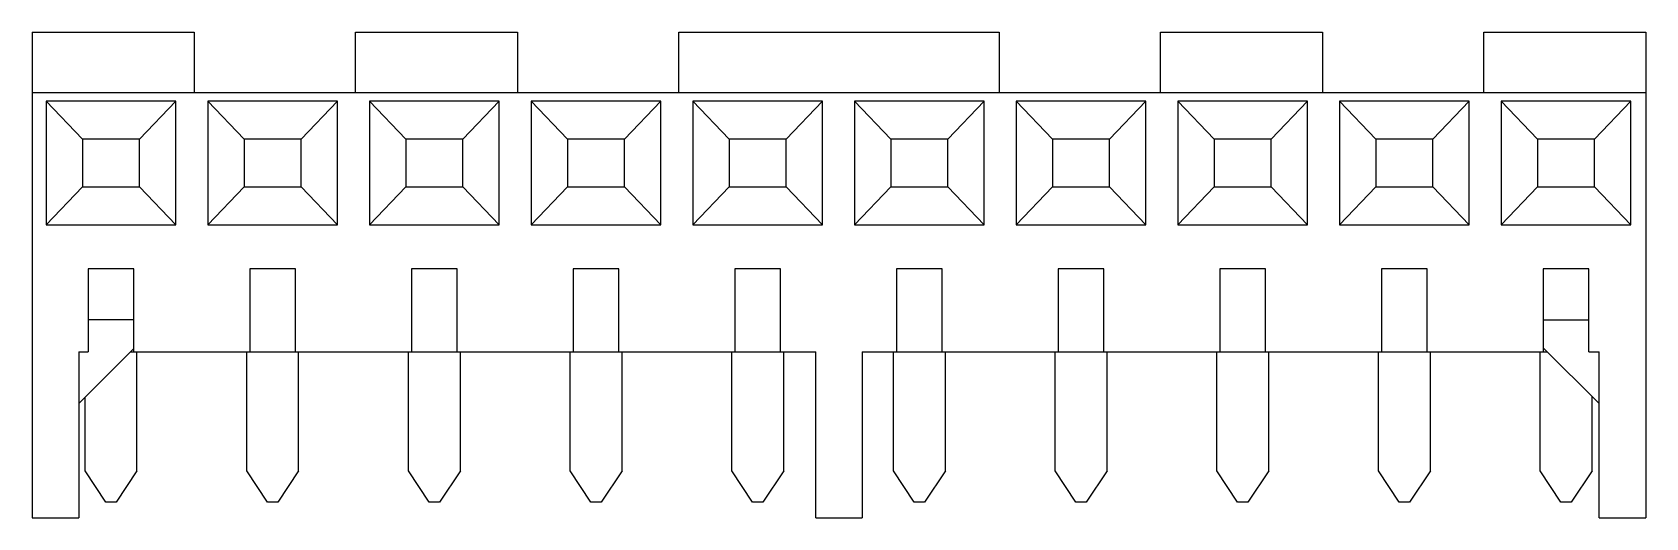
# Model space of a CAD drawing. Header units: millimetres. Extents: x -19.8 to 19.8, y 0 to 11.9.
import ezdxf

# ---------------------------------------------------------------- set-up
doc = ezdxf.new("R2010")
doc.units = ezdxf.units.MM

msp = doc.modelspace()

# ---------------------------------------------------------------- linework, layer by layer
at = {"color": 7, "linetype": 'Continuous', "lineweight": 25}
for p, q in [((-19.76, 11.8872), (-19.76, 0)), ((-19.76, 11.8872), (-15.7976, 11.8872)), ((-15.7976, 11.8872), (-15.7976, 10.414)), ((-11.84, 10.414), (-11.84, 11.8872)), ((-11.84, 11.8872), (-7.8776, 11.8872)), ((-7.8776, 11.8872), (-7.8776, 10.414)), ((-3.92, 10.414), (-3.92, 11.8872)), ((-3.92, 11.8872), (3.92, 11.8872)), ((3.92, 11.8872), (3.92, 10.414)), ((7.8776, 10.414), (7.8776, 11.8872)), ((7.8776, 11.8872), (11.84, 11.8872)), ((11.84, 11.8872), (11.84, 10.414)), ((15.7976, 10.414), (15.7976, 11.8872)), ((15.7976, 11.8872), (19.76, 11.8872)), ((19.76, 11.8872), (19.76, 0)), ((-19.76, 10.414), (19.76, 10.414)), ((-16.2425, 10.1981), (-19.4175, 10.1981)), ((-19.4175, 10.1981), (-19.4175, 7.1755)), ((-18.5285, 9.271), (-19.4175, 10.1981)), ((-16.2425, 10.1981), (-17.1315, 9.271)), ((-16.2425, 7.1755), (-16.2425, 10.1981)), ((-12.2825, 10.1981), (-15.4575, 10.1981)), ((-15.4575, 10.1981), (-15.4575, 7.1755)), ((-14.5685, 9.271), (-15.4575, 10.1981)), ((-12.2825, 10.1981), (-13.1715, 9.271)), ((-12.2825, 7.1755), (-12.2825, 10.1981)), ((-8.3225, 10.1981), (-11.4975, 10.1981)), ((-11.4975, 10.1981), (-11.4975, 7.1755)), ((-10.6085, 9.271), (-11.4975, 10.1981)), ((-8.3225, 10.1981), (-9.2115, 9.271)), ((-8.3225, 7.1755), (-8.3225, 10.1981)), ((-4.3625, 10.1981), (-7.5375, 10.1981)), ((-7.5375, 10.1981), (-7.5375, 7.1755)), ((-6.6485, 9.271), (-7.5375, 10.1981)), ((-4.3625, 10.1981), (-5.2515, 9.271)), ((-4.3625, 7.1755), (-4.3625, 10.1981)), ((-0.4025, 10.1981), (-3.5775, 10.1981)), ((-3.5775, 10.1981), (-3.5775, 7.1755)), ((-2.6885, 9.271), (-3.5775, 10.1981)), ((-0.4025, 10.1981), (-1.2915, 9.271)), ((-0.4025, 7.1755), (-0.4025, 10.1981)), ((3.5575, 10.1981), (0.3825, 10.1981)), ((0.3825, 10.1981), (0.3825, 7.1755)), ((1.2715, 9.271), (0.3825, 10.1981)), ((3.5575, 10.1981), (2.6685, 9.271)), ((3.5575, 7.1755), (3.5575, 10.1981)), ((7.5175, 10.1981), (4.3425, 10.1981)), ((4.3425, 10.1981), (4.3425, 7.1755)), ((5.2315, 9.271), (4.3425, 10.1981)), ((7.5175, 10.1981), (6.6285, 9.271)), ((7.5175, 7.1755), (7.5175, 10.1981)), ((11.4775, 10.1981), (8.3025, 10.1981)), ((8.3025, 10.1981), (8.3025, 7.1755)), ((9.1915, 9.271), (8.3025, 10.1981)), ((11.4775, 10.1981), (10.5885, 9.271)), ((11.4775, 7.1755), (11.4775, 10.1981)), ((15.4375, 10.1981), (12.2625, 10.1981)), ((12.2625, 10.1981), (12.2625, 7.1755)), ((13.1515, 9.271), (12.2625, 10.1981)), ((15.4375, 10.1981), (14.5485, 9.271)), ((15.4375, 7.1755), (15.4375, 10.1981)), ((19.3975, 10.1981), (16.2225, 10.1981)), ((16.2225, 10.1981), (16.2225, 7.1755)), ((17.1115, 9.271), (16.2225, 10.1981)), ((19.3975, 10.1981), (18.5085, 9.271)), ((19.3975, 7.1755), (19.3975, 10.1981)), ((-18.5285, 9.271), (-18.5285, 8.1026)), ((-17.1315, 9.271), (-18.5285, 9.271)), ((-17.1315, 8.1026), (-17.1315, 9.271)), ((-14.5685, 9.271), (-14.5685, 8.1026)), ((-13.1715, 9.271), (-14.5685, 9.271)), ((-13.1715, 8.1026), (-13.1715, 9.271)), ((-9.2115, 9.271), (-10.6085, 9.271)), ((-10.6085, 9.271), (-10.6085, 8.1026)), ((-9.2115, 8.1026), (-9.2115, 9.271)), ((-5.2515, 9.271), (-6.6485, 9.271)), ((-6.6485, 9.271), (-6.6485, 8.1026)), ((-5.2515, 8.1026), (-5.2515, 9.271)), ((-1.2915, 9.271), (-2.6885, 9.271)), ((-2.6885, 9.271), (-2.6885, 8.1026)), ((-1.2915, 8.1026), (-1.2915, 9.271)), ((1.2715, 9.271), (1.2715, 8.1026)), ((2.6685, 9.271), (1.2715, 9.271)), ((2.6685, 8.1026), (2.6685, 9.271)), ((5.2315, 9.271), (5.2315, 8.1026)), ((6.6285, 9.271), (5.2315, 9.271)), ((6.6285, 8.1026), (6.6285, 9.271)), ((9.1915, 9.271), (9.1915, 8.1026)), ((10.5885, 9.271), (9.1915, 9.271)), ((10.5885, 8.1026), (10.5885, 9.271)), ((13.1515, 9.271), (13.1515, 8.1026)), ((14.5485, 9.271), (13.1515, 9.271)), ((14.5485, 8.1026), (14.5485, 9.271)), ((17.1115, 9.271), (17.1115, 8.1026)), ((18.5085, 9.271), (17.1115, 9.271)), ((18.5085, 8.1026), (18.5085, 9.271)), ((-19.4175, 7.1755), (-18.5285, 8.1026)), ((-18.5285, 8.1026), (-17.1315, 8.1026)), ((-16.2425, 7.1755), (-17.1315, 8.1026)), ((-15.4575, 7.1755), (-14.5685, 8.1026)), ((-14.5685, 8.1026), (-13.1715, 8.1026)), ((-12.2825, 7.1755), (-13.1715, 8.1026)), ((-11.4975, 7.1755), (-10.6085, 8.1026)), ((-10.6085, 8.1026), (-9.2115, 8.1026)), ((-8.3225, 7.1755), (-9.2115, 8.1026)), ((-7.5375, 7.1755), (-6.6485, 8.1026)), ((-6.6485, 8.1026), (-5.2515, 8.1026)), ((-4.3625, 7.1755), (-5.2515, 8.1026)), ((-3.5775, 7.1755), (-2.6885, 8.1026)), ((-2.6885, 8.1026), (-1.2915, 8.1026)), ((-0.4025, 7.1755), (-1.2915, 8.1026)), ((0.3825, 7.1755), (1.2715, 8.1026)), ((1.2715, 8.1026), (2.6685, 8.1026)), ((3.5575, 7.1755), (2.6685, 8.1026)), ((4.3425, 7.1755), (5.2315, 8.1026)), ((5.2315, 8.1026), (6.6285, 8.1026)), ((7.5175, 7.1755), (6.6285, 8.1026)), ((8.3025, 7.1755), (9.1915, 8.1026)), ((9.1915, 8.1026), (10.5885, 8.1026)), ((11.4775, 7.1755), (10.5885, 8.1026)), ((12.2625, 7.1755), (13.1515, 8.1026)), ((13.1515, 8.1026), (14.5485, 8.1026)), ((15.4375, 7.1755), (14.5485, 8.1026)), ((16.2225, 7.1755), (17.1115, 8.1026)), ((17.1115, 8.1026), (18.5085, 8.1026)), ((19.3975, 7.1755), (18.5085, 8.1026)), ((-19.4175, 7.1755), (-16.2425, 7.1755)), ((-15.4575, 7.1755), (-12.2825, 7.1755)), ((-11.4975, 7.1755), (-8.3225, 7.1755)), ((-7.5375, 7.1755), (-4.3625, 7.1755)), ((-3.5775, 7.1755), (-0.4025, 7.1755)), ((0.3825, 7.1755), (3.5575, 7.1755)), ((4.3425, 7.1755), (7.5175, 7.1755)), ((8.3025, 7.1755), (11.4775, 7.1755)), ((12.2625, 7.1755), (15.4375, 7.1755)), ((16.2225, 7.1755), (19.3975, 7.1755)), ((-17.2712, 6.096), (-18.3888, 6.096)), ((-18.3888, 6.096), (-18.3888, 4.064)), ((-17.2712, 4.064), (-17.2712, 6.096)), ((-13.3112, 6.096), (-14.4288, 6.096)), ((-14.4288, 6.096), (-14.4288, 4.064)), ((-13.3112, 4.064), (-13.3112, 6.096)), ((-9.3512, 6.096), (-10.4688, 6.096)), ((-10.4688, 6.096), (-10.4688, 4.064)), ((-9.3512, 4.064), (-9.3512, 6.096)), ((-5.3912, 6.096), (-6.5088, 6.096)), ((-6.5088, 6.096), (-6.5088, 4.064)), ((-5.3912, 4.064), (-5.3912, 6.096)), ((-1.4312, 6.096), (-2.5488, 6.096)), ((-2.5488, 6.096), (-2.5488, 4.064)), ((-1.4312, 4.064), (-1.4312, 6.096)), ((2.5288, 6.096), (1.4112, 6.096)), ((1.4112, 6.096), (1.4112, 4.064)), ((2.5288, 4.064), (2.5288, 6.096)), ((6.4888, 6.096), (5.3712, 6.096)), ((5.3712, 6.096), (5.3712, 4.064)), ((6.4888, 4.064), (6.4888, 6.096)), ((10.4488, 6.096), (9.3312, 6.096)), ((9.3312, 6.096), (9.3312, 4.064)), ((10.4488, 4.064), (10.4488, 6.096)), ((13.2912, 6.096), (13.2912, 4.064)), ((14.4088, 6.096), (13.2912, 6.096)), ((14.4088, 4.064), (14.4088, 6.096)), ((18.3688, 6.096), (17.2512, 6.096)), ((17.2512, 6.096), (17.2512, 4.064)), ((18.3688, 4.064), (18.3688, 6.096)), ((-17.2712, 4.8472), (-18.3888, 4.8472)), ((17.2512, 4.8472), (18.3688, 4.8472)), ((-18.62, 2.794), (-17.2712, 4.1428)), ((-18.62, 4.064), (-18.3888, 4.064)), ((-18.62, 4.064), (-18.62, 0)), ((-17.35, 4.064), (-0.57, 4.064)), ((-17.195, 1.146), (-17.195, 4.064)), ((-14.505, 1.146), (-14.505, 4.064)), ((-13.235, 1.146), (-13.235, 4.064)), ((-10.545, 1.146), (-10.545, 4.064)), ((-9.275, 1.146), (-9.275, 4.064)), ((-6.585, 1.146), (-6.585, 4.064)), ((-5.315, 1.146), (-5.315, 4.064)), ((-2.625, 1.146), (-2.625, 4.064)), ((-1.355, 1.146), (-1.355, 4.064)), ((-0.57, 0), (-0.57, 4.064)), ((0.57, 4.064), (17.35, 4.064)), ((0.57, 4.064), (0.57, 0)), ((1.335, 1.146), (1.335, 4.064)), ((2.605, 1.146), (2.605, 4.064)), ((5.295, 1.146), (5.295, 4.064)), ((6.565, 1.146), (6.565, 4.064)), ((9.255, 1.146), (9.255, 4.064)), ((10.525, 1.146), (10.525, 4.064)), ((13.215, 1.146), (13.215, 4.064)), ((14.485, 1.146), (14.485, 4.064)), ((17.175, 1.146), (17.175, 4.064)), ((17.2512, 4.1628), (18.62, 2.794)), ((18.3688, 4.064), (18.62, 4.064)), ((18.62, 0), (18.62, 4.064)), ((-18.465, 1.146), (-18.465, 2.949)), ((18.445, 1.146), (18.445, 2.969)), ((-17.957, 0.384), (-18.465, 1.146)), ((-17.195, 1.146), (-17.703, 0.384)), ((-13.997, 0.384), (-14.505, 1.146)), ((-13.235, 1.146), (-13.743, 0.384)), ((-10.037, 0.384), (-10.545, 1.146)), ((-9.275, 1.146), (-9.783, 0.384)), ((-6.077, 0.384), (-6.585, 1.146)), ((-5.315, 1.146), (-5.823, 0.384)), ((-2.117, 0.384), (-2.625, 1.146)), ((-1.355, 1.146), (-1.863, 0.384)), ((1.843, 0.384), (1.335, 1.146)), ((2.605, 1.146), (2.097, 0.384)), ((5.803, 0.384), (5.295, 1.146)), ((6.565, 1.146), (6.057, 0.384)), ((9.763, 0.384), (9.255, 1.146)), ((10.525, 1.146), (10.017, 0.384)), ((13.723, 0.384), (13.215, 1.146)), ((14.485, 1.146), (13.977, 0.384)), ((17.683, 0.384), (17.175, 1.146)), ((18.445, 1.146), (17.937, 0.384)), ((-19.76, 0), (-18.62, 0)), ((-17.703, 0.384), (-17.957, 0.384)), ((-13.743, 0.384), (-13.997, 0.384)), ((-9.783, 0.384), (-10.037, 0.384)), ((-5.823, 0.384), (-6.077, 0.384)), ((-1.863, 0.384), (-2.117, 0.384)), ((-0.57, 0), (0.57, 0)), ((2.097, 0.384), (1.843, 0.384)), ((6.057, 0.384), (5.803, 0.384)), ((10.017, 0.384), (9.763, 0.384)), ((13.977, 0.384), (13.723, 0.384)), ((17.937, 0.384), (17.683, 0.384)), ((18.62, 0), (19.76, 0))]:
    msp.add_line(p, q, dxfattribs=at)

doc.saveas('drawing.dxf')
